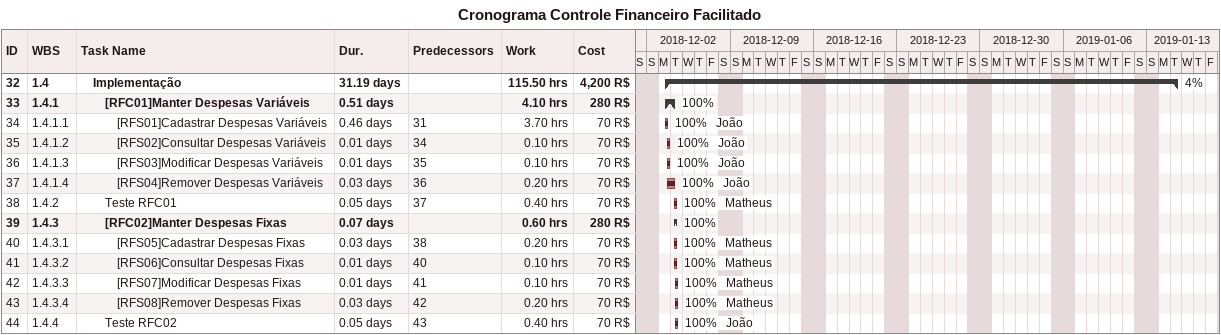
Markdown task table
Cronograma Controle Financeiro Facilitado

| ID | WBS | Task | Duration | Start | Finish | Predecessors | Resources | % complete | Work (h) | Cost (R$) |
|---|---|---|---|---|---|---|---|---|---|---|
| 32 | 1.4 | **Implementação** | 31.19d | 2018-12-03 | 2019-01-15 |  |  | 4 | 115.50 | 4200 |
| 33 | 1.4.1 | **[RFC01]Manter Despesas Variáveis** | 0.51d | 2018-12-03 | 2018-12-04 |  |  | 100 | 4.10 | 280 |
| 34 | 1.4.1.1 | [RFS01]Cadastrar Despesas Variáveis | 0.46d | 2018-12-03 | 2018-12-03 | 31 | João | 100 | 3.70 | 70 |
| 35 | 1.4.1.2 | [RFS02]Consultar Despesas Variáveis | 0.01d | 2018-12-03 | 2018-12-03 | 34 | João | 100 | 0.10 | 70 |
| 36 | 1.4.1.3 | [RFS03]Modificar Despesas Variáveis | 0.01d | 2018-12-03 | 2018-12-03 | 35 | João | 100 | 0.10 | 70 |
| 37 | 1.4.1.4 | [RFS04]Remover Despesas Variáveis | 0.03d | 2018-12-03 | 2018-12-04 | 36 | João | 100 | 0.20 | 70 |
| 38 | 1.4.2 | Teste RFC01 | 0.05d | 2018-12-04 | 2018-12-04 | 37 | Matheus | 100 | 0.40 | 70 |
| 39 | 1.4.3 | **[RFC02]Manter Despesas Fixas** | 0.07d | 2018-12-04 | 2018-12-04 |  |  | 100 | 0.60 | 280 |
| 40 | 1.4.3.1 | [RFS05]Cadastrar Despesas Fixas | 0.03d | 2018-12-04 | 2018-12-04 | 38 | Matheus | 100 | 0.20 | 70 |
| 41 | 1.4.3.2 | [RFS06]Consultar Despesas Fixas | 0.01d | 2018-12-04 | 2018-12-04 | 40 | Matheus | 100 | 0.10 | 70 |
| 42 | 1.4.3.3 | [RFS07]Modificar Despesas Fixas | 0.01d | 2018-12-04 | 2018-12-04 | 41 | Matheus | 100 | 0.10 | 70 |
| 43 | 1.4.3.4 | [RFS08]Remover Despesas Fixas | 0.03d | 2018-12-04 | 2018-12-04 | 42 | Matheus | 100 | 0.20 | 70 |
| 44 | 1.4.4 | Teste RFC02 | 0.05d | 2018-12-04 | 2018-12-04 | 43 | João | 100 | 0.40 | 70 |
